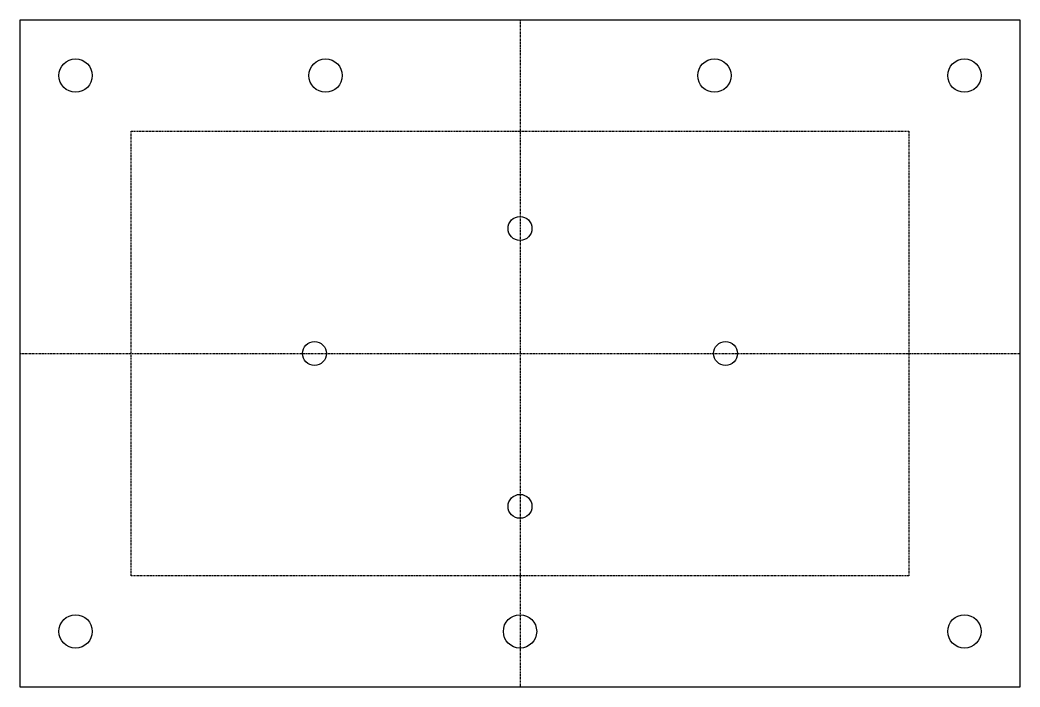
# Model space of a CAD drawing. Header units: millimetres. Extents: x -90 to 90, y -60 to 60.
import ezdxf

# ---------------------------------------------------------------- set-up
doc = ezdxf.new("R2010")
doc.units = ezdxf.units.MM
doc.linetypes.add('DASHED', pattern=[0.2067, 0.1654, -0.0413])

msp = doc.modelspace()

# ---------------------------------------------------------------- linework, layer by layer
at = {"color": 2, "linetype": 'DASHED', "lineweight": 25, "true_color": 0xffff00}
for p, q in [((0, 60), (0, -60)), ((-70, 40), (70, 40)), ((-70, -40), (-70, 40)), ((70, 40), (70, -40)), ((-90, 0), (90, 0)), ((70, -40), (-70, -40))]:
    msp.add_line(p, q, dxfattribs=at)
msp.add_lwpolyline([(90, 60), (-90, 60), (-90, -60), (90, -60)], close=True)
for centre, radius in [((-80, 50), 3), ((-35, 50), 3), ((35, 50), 3), ((80, 50), 3), ((0, 22.5), 2.15), ((-37, 0), 2.15), ((37, 0), 2.15), ((0, -27.5), 2.15), ((-80, -50), 3), ((0, -50), 3), ((80, -50), 3)]:
    msp.add_circle(centre, radius)

doc.saveas('drawing.dxf')
